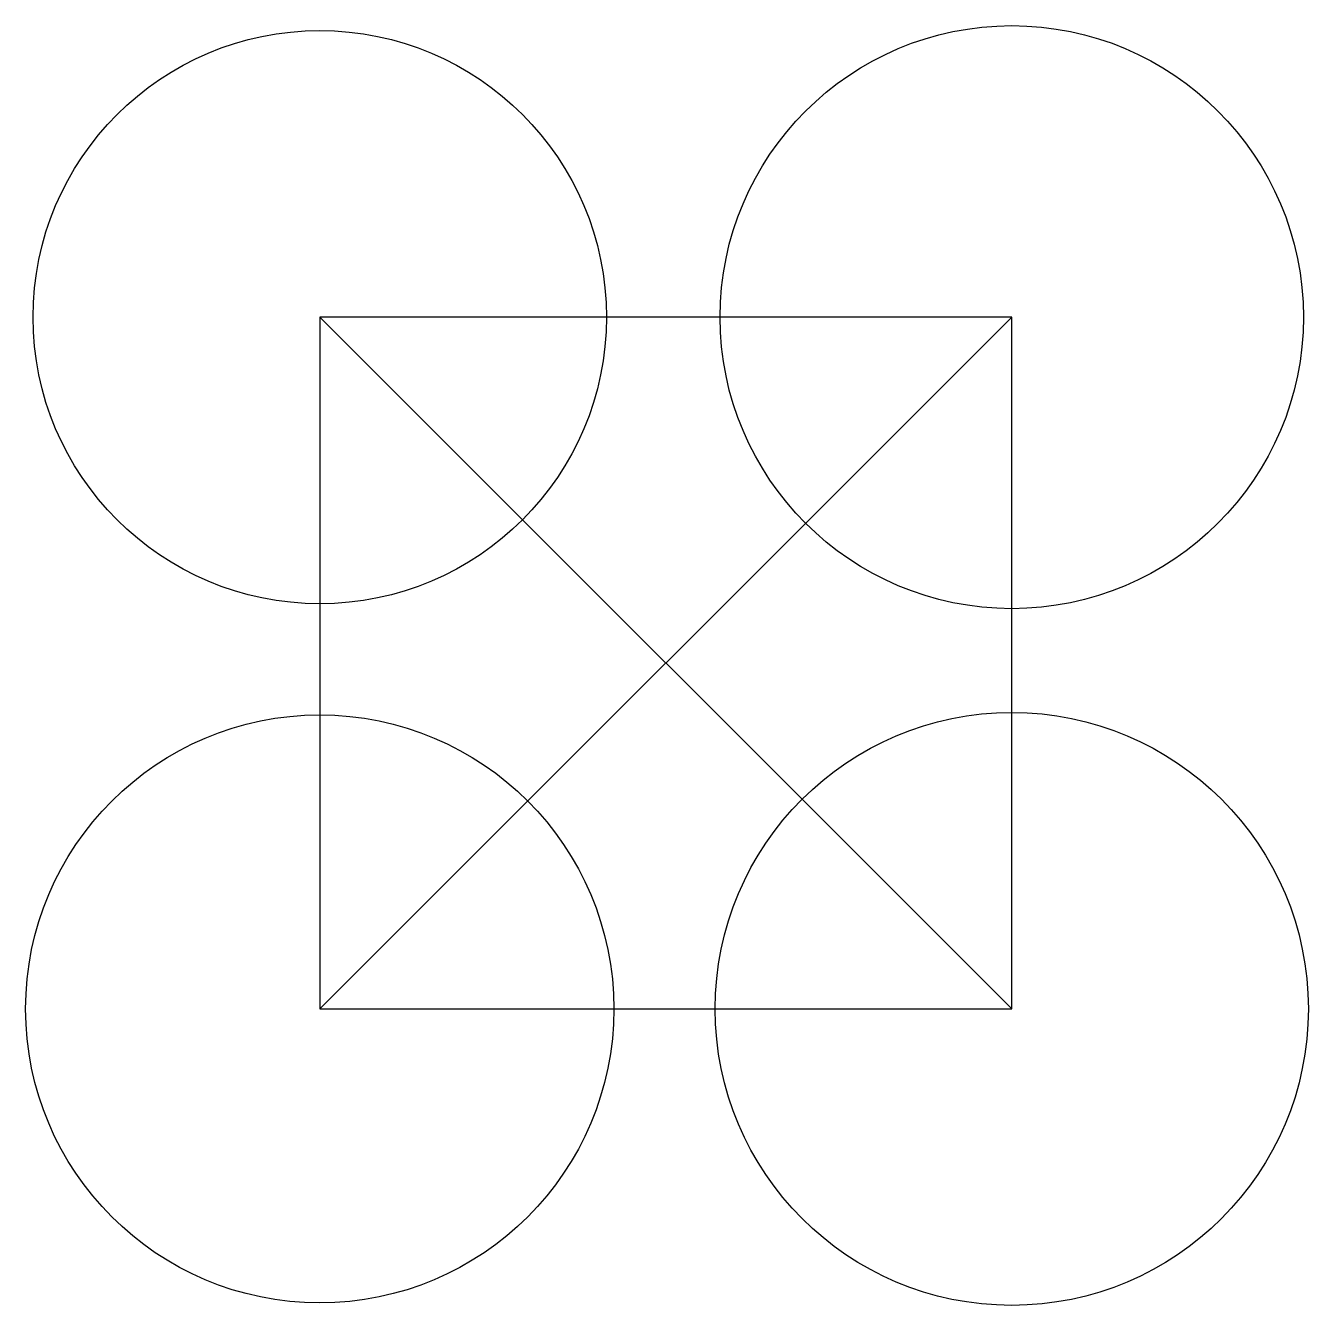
# Model space of a CAD drawing. Header units: millimetres. Extents: x -32.4 to 32.5, y -32.5 to 32.2.
import ezdxf

# ---------------------------------------------------------------- set-up
doc = ezdxf.new("R2010")
doc.units = ezdxf.units.MM
doc.layers.get('0').update_dxf_attribs({"linetype": 'CONTINUOUS'})

msp = doc.modelspace()

# ---------------------------------------------------------------- linework, layer by layer
for p, q in [((17.5, 17.5), (-17.5, 17.5)), ((-17.5, 17.5), (-17.5, -17.5)), ((17.5, 17.5), (-17.5, -17.5)), ((-17.5, 17.5), (17.5, -17.5)), ((17.5, -17.5), (17.5, 17.5)), ((-17.5, -17.5), (17.5, -17.5))]:
    msp.add_line(p, q)
for centre, radius in [((-17.5, 17.5), 14.5), ((17.5, 17.5), 14.75), ((17.5, -17.5), 15), ((-17.5, -17.5), 14.875)]:
    msp.add_circle(centre, radius)

doc.saveas('drawing.dxf')
